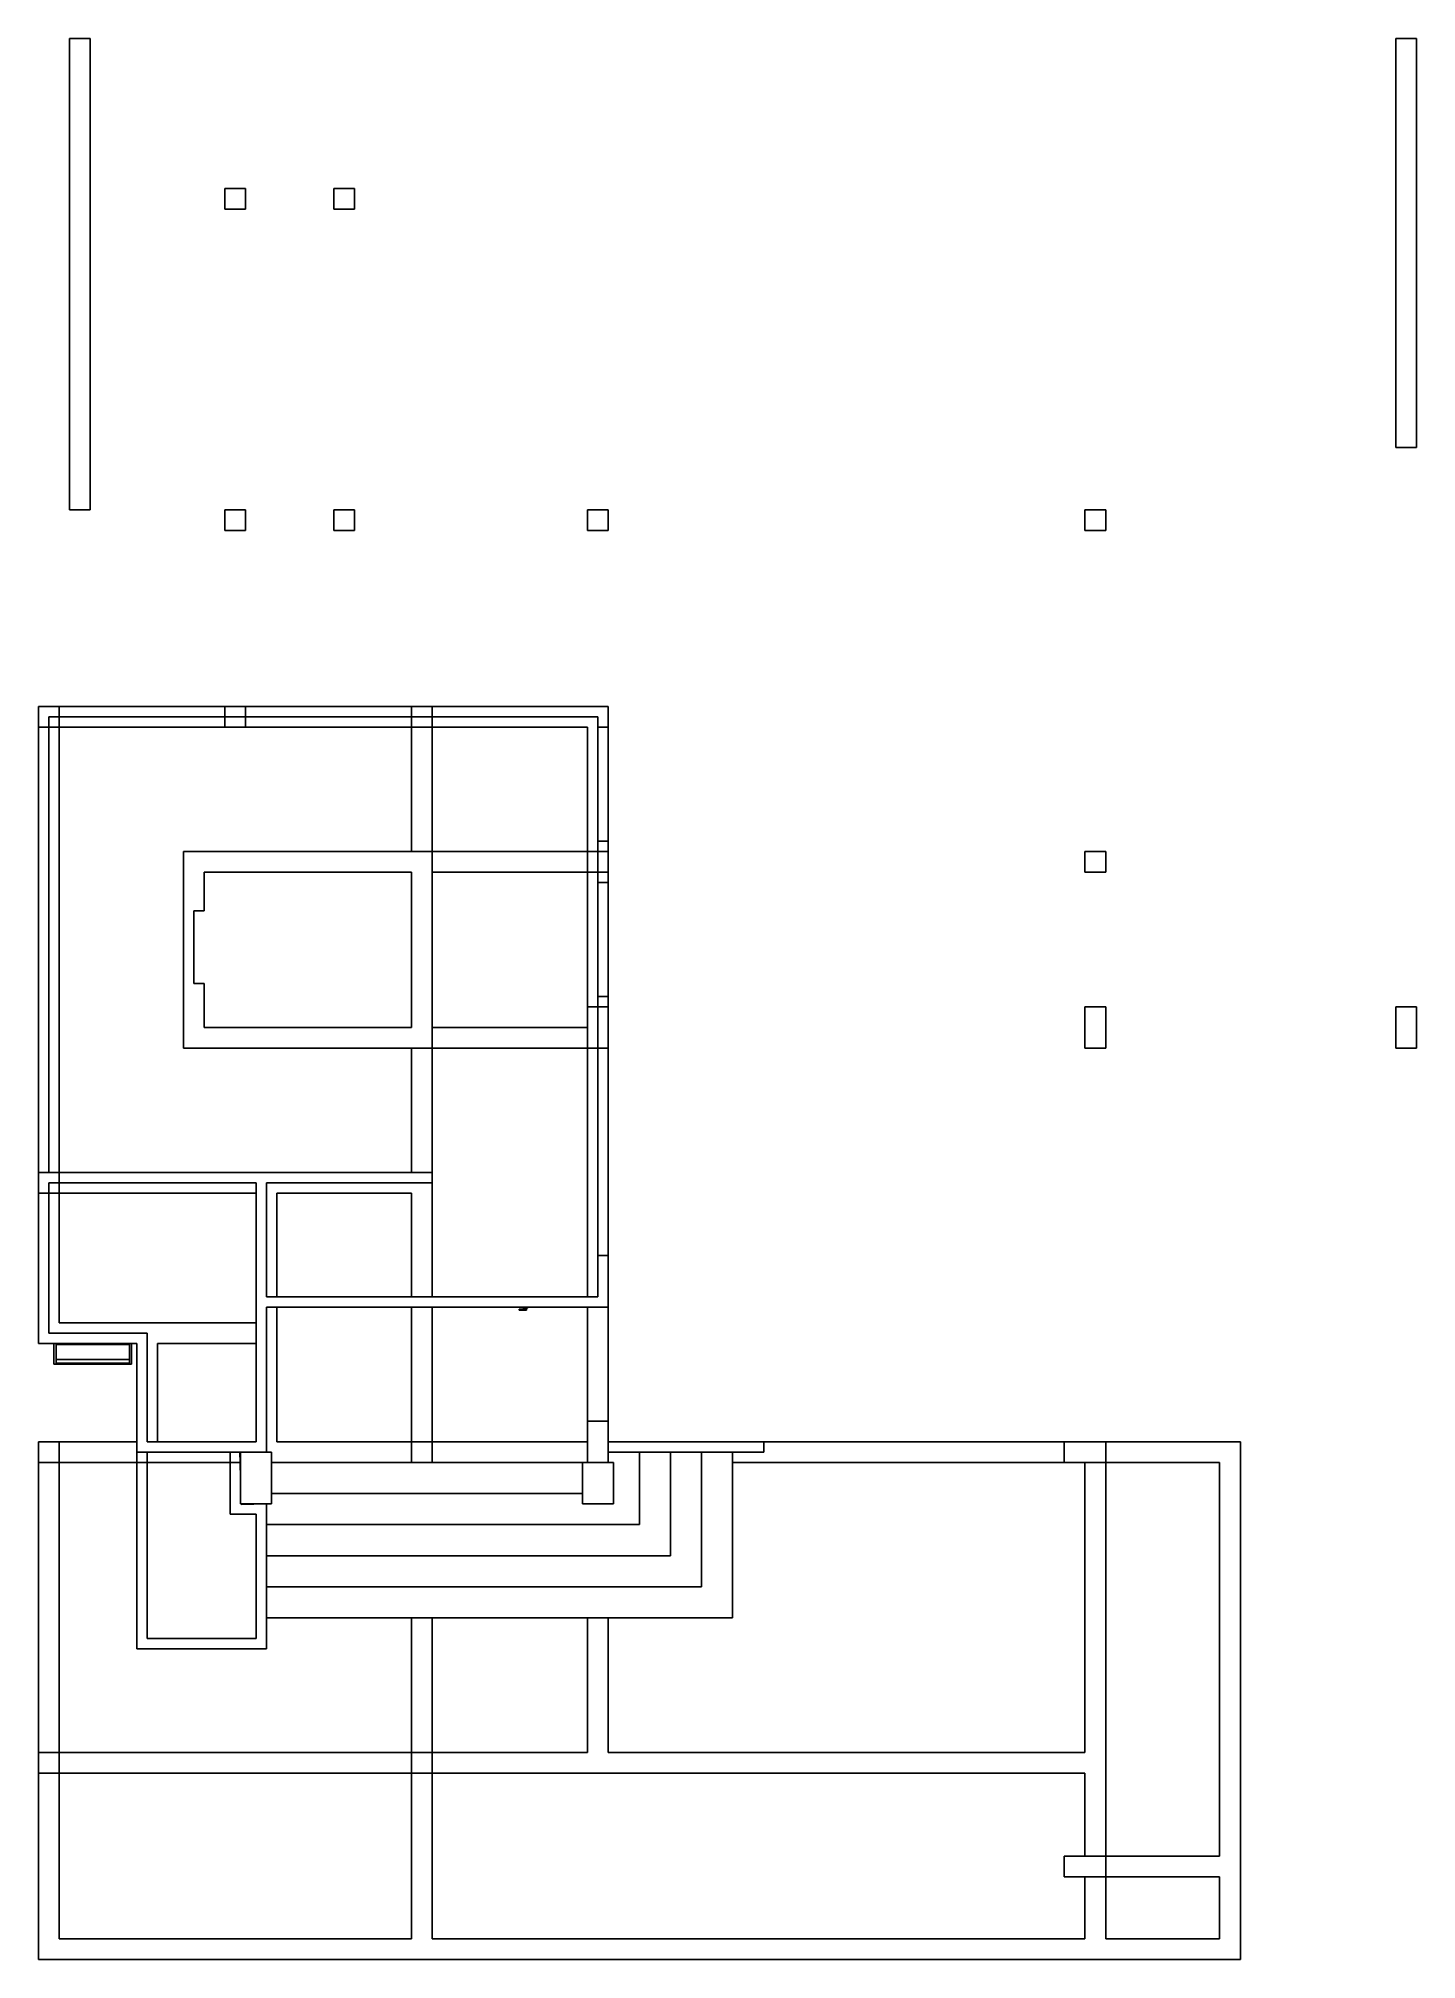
# Model space of a CAD drawing. Extents: x -7.2 to 6.1, y -9.5 to 9.1.
import ezdxf

# ---------------------------------------------------------------- set-up
doc = ezdxf.new("R2010")
doc.units = 0
doc.layers.get('0').update_dxf_attribs({"linetype": 'CONTINUOUS'})
doc.layers.add('SECTIONCUTEDGES', color=7, linetype='CONTINUOUS')

msp = doc.modelspace()

# ---------------------------------------------------------------- linework, layer by layer
for p, q in [((-5.362, 2.44), (-6.962, 2.44)), ((-6.962, 2.44), (-6.962, -1.86)), ((-3.562, 2.44), (-5.162, 2.44)), ((-3.562, 2.44), (-3.562, 1.24)), ((-3.362, 2.44), (-1.862, 2.44)), ((-3.362, 2.44), (-3.362, 1.24)), ((-1.862, 1.24), (-1.862, 2.44)), ((-1.862, 1.24), (-3.362, 1.24)), ((-1.862, 1.04), (-3.362, 1.04)), ((-1.862, 1.04), (-1.862, -0.26)), ((-1.862, -0.46), (-3.362, -0.46)), ((-3.562, -0.66), (-3.562, -1.86)), ((-3.362, -0.66), (-3.362, -1.86)), ((-1.862, -0.66), (-3.362, -0.66)), ((-1.862, -3.06), (-1.862, -0.66)), ((-3.362, -1.96), (-3.362, -3.06)), ((-6.962, -2.06), (-6.962, -3.31)), ((-6.962, -2.06), (-5.062, -2.06)), ((-4.862, -2.06), (-4.862, -3.06)), ((-4.862, -2.06), (-3.562, -2.06)), ((-3.562, -2.06), (-3.562, -3.06)), ((-6.962, -3.31), (-5.062, -3.31)), ((-4.862, -3.16), (-4.862, -4.46)), ((-3.562, -3.16), (-3.562, -4.46)), ((-3.362, -3.16), (-3.362, -4.46)), ((-2.472, -3.18), (-2.522, -3.18)), ((-2.522, -3.18), (-2.522, -3.19)), ((-2.452, -3.19), (-2.522, -3.19)), ((-2.482, -3.16), (-2.482, -3.17)), ((-2.482, -3.17), (-2.472, -3.17)), ((-2.472, -3.17), (-2.472, -3.18)), ((-2.452, -3.17), (-2.472, -3.17)), ((-2.452, -3.18), (-2.472, -3.18)), ((-2.442, -3.17), (-2.462, -3.17)), ((-2.452, -3.17), (-2.452, -3.18)), ((-2.452, -3.17), (-2.442, -3.17)), ((-2.452, -3.18), (-2.452, -3.19)), ((-2.442, -3.16), (-2.442, -3.17)), ((-1.862, -4.26), (-1.862, -3.16)), ((-1.662, -3.16), (-1.662, -4.26)), ((-7.012, -3.71), (-7.012, -3.51)), ((-6.282, -3.52), (-6.992, -3.52)), ((-6.992, -3.52), (-6.992, -3.665)), ((-6.282, -3.665), (-6.282, -3.52)), ((-6.262, -3.71), (-6.262, -3.51)), ((-6.012, -3.51), (-6.012, -4.46)), ((-6.012, -3.51), (-5.062, -3.51)), ((-6.262, -3.71), (-7.012, -3.71)), ((-6.992, -3.665), (-6.282, -3.665)), ((-6.992, -3.7), (-6.992, -3.665)), ((-6.992, -3.7), (-6.282, -3.7)), ((-6.282, -3.7), (-6.282, -3.665)), ((-6.962, -4.46), (-6.212, -4.46)), ((-6.212, -4.66), (-6.212, -4.56)), ((-6.112, -4.56), (-6.112, -4.66)), ((-5.312, -4.66), (-5.312, -4.56)), ((-5.215, -4.66), (-5.217, -4.56)), ((-4.862, -4.46), (-3.562, -4.46)), ((-3.362, -4.46), (-1.862, -4.46)), ((-0.162, -4.46), (-1.662, -4.46)), ((-1.662, -4.56), (-1.362, -4.56)), ((-1.362, -5.26), (-1.362, -4.56)), ((-1.362, -4.56), (-1.062, -4.56)), ((-1.062, -4.56), (-1.062, -5.56)), ((-1.062, -4.56), (-0.762, -4.56)), ((-0.762, -4.56), (-0.762, -5.86)), ((-0.762, -4.56), (-0.462, -4.56)), ((-0.462, -4.56), (-0.162, -4.56)), ((-0.462, -4.56), (-0.462, -4.66)), ((-0.162, -4.46), (2.738, -4.46)), ((-0.162, -4.56), (-0.162, -4.46)), ((3.138, -4.46), (4.438, -4.46)), ((4.438, -9.46), (4.438, -4.46)), ((-7.162, -7.46), (-7.162, -4.66)), ((-6.962, -4.66), (-6.212, -4.66)), ((-6.962, -4.66), (-6.962, -7.46)), ((-6.212, -4.66), (-6.212, -6.46)), ((-6.212, -4.66), (-6.112, -4.66)), ((-6.112, -4.66), (-6.112, -6.36)), ((-6.112, -4.66), (-5.312, -4.66)), ((-5.312, -5.16), (-5.312, -4.66)), ((-5.312, -4.66), (-5.215, -4.66)), ((-5.212, -4.81), (-5.215, -4.66)), ((-5.215, -4.66), (-5.212, -4.66)), ((-4.912, -4.66), (-3.562, -4.66)), ((-3.362, -4.66), (-1.912, -4.66)), ((2.738, -4.66), (-0.462, -4.66)), ((-0.462, -4.66), (-0.462, -6.16)), ((2.938, -7.46), (2.938, -4.66)), ((3.138, -4.66), (3.138, -8.46)), ((4.238, -4.66), (3.138, -4.66)), ((4.238, -8.46), (4.238, -4.66)), ((-4.912, -4.96), (-1.912, -4.96)), ((-5.062, -5.16), (-5.312, -5.16)), ((-4.962, -5.06), (-5.206, -5.065)), ((-5.206, -5.065), (-5.206, -5.06)), ((-5.062, -6.36), (-5.062, -5.16)), ((-4.962, -5.26), (-4.962, -5.06)), ((-1.362, -5.26), (-4.962, -5.26)), ((-4.962, -5.56), (-4.962, -5.26)), ((-4.962, -5.56), (-1.062, -5.56)), ((-4.962, -5.86), (-4.962, -5.56)), ((-4.962, -5.86), (-0.762, -5.86)), ((-4.962, -6.16), (-4.962, -5.86)), ((-4.962, -6.46), (-4.962, -6.16)), ((-4.962, -6.16), (-3.562, -6.16)), ((-3.562, -6.16), (-3.562, -7.46)), ((-3.562, -6.16), (-3.362, -6.16)), ((-3.362, -7.46), (-3.362, -6.16)), ((-3.362, -6.16), (-1.862, -6.16)), ((-1.862, -6.16), (-1.862, -7.46)), ((-1.862, -6.16), (-1.662, -6.16)), ((-1.662, -6.16), (-1.662, -7.46)), ((-1.662, -6.16), (-0.462, -6.16)), ((-6.212, -6.46), (-4.962, -6.46)), ((-6.112, -6.36), (-5.062, -6.36)), ((-3.562, -7.46), (-6.962, -7.46)), ((-3.362, -7.46), (-1.862, -7.46)), ((-1.662, -7.46), (2.938, -7.46)), ((-7.162, -9.46), (-7.162, -7.66)), ((-3.562, -7.66), (-6.962, -7.66)), ((-6.962, -7.66), (-6.962, -9.26)), ((-3.562, -9.26), (-3.562, -7.66)), ((-3.362, -9.26), (-3.362, -7.66)), ((2.938, -7.66), (-3.362, -7.66)), ((2.938, -8.46), (2.938, -7.66)), ((4.238, -8.46), (3.138, -8.46)), ((2.938, -9.26), (2.938, -8.66)), ((3.138, -9.26), (3.138, -8.66)), ((4.238, -8.66), (3.138, -8.66)), ((4.238, -9.26), (4.238, -8.66)), ((-6.962, -9.26), (-3.562, -9.26)), ((-3.362, -9.26), (2.938, -9.26)), ((3.138, -9.26), (4.238, -9.26)), ((-7.162, -9.46), (4.438, -9.46))]:
    msp.add_line(p, q)
at = {"layer": 'SECTIONCUTEDGES'}
for p, q in [((-6.862, 9.09), (-6.862, 4.54)), ((-6.662, 9.09), (-6.862, 9.09)), ((-6.662, 4.54), (-6.662, 9.09)), ((5.938, 9.09), (5.938, 5.14)), ((6.138, 9.09), (5.938, 9.09)), ((6.138, 5.14), (6.138, 9.09)), ((-5.362, 7.64), (-5.362, 7.44)), ((-5.162, 7.64), (-5.362, 7.64)), ((-5.162, 7.44), (-5.162, 7.64)), ((-4.312, 7.64), (-4.312, 7.44)), ((-4.112, 7.64), (-4.312, 7.64)), ((-4.112, 7.44), (-4.112, 7.64)), ((-5.362, 7.44), (-5.162, 7.44)), ((-4.312, 7.44), (-4.112, 7.44)), ((5.938, 5.14), (6.138, 5.14)), ((-6.862, 4.54), (-6.662, 4.54)), ((-5.362, 4.54), (-5.362, 4.34)), ((-5.162, 4.54), (-5.362, 4.54)), ((-5.162, 4.34), (-5.162, 4.54)), ((-4.312, 4.54), (-4.312, 4.34)), ((-4.112, 4.54), (-4.312, 4.54)), ((-4.112, 4.34), (-4.112, 4.54)), ((-1.862, 4.54), (-1.862, 4.34)), ((-1.662, 4.54), (-1.862, 4.54)), ((-1.662, 4.34), (-1.662, 4.54)), ((2.938, 4.54), (2.938, 4.34)), ((3.138, 4.54), (2.938, 4.54)), ((3.138, 4.34), (3.138, 4.54)), ((-5.362, 4.34), (-5.162, 4.34)), ((-4.312, 4.34), (-4.112, 4.34)), ((-1.862, 4.34), (-1.662, 4.34)), ((2.938, 4.34), (3.138, 4.34)), ((-7.162, 2.64), (-7.162, 2.44)), ((-6.962, 2.64), (-7.162, 2.64)), ((-6.962, 2.54), (-6.962, 2.64)), ((-5.362, 2.64), (-6.962, 2.64)), ((-5.162, 2.64), (-5.362, 2.64)), ((-5.362, 2.64), (-5.362, 2.54)), ((-5.162, 2.54), (-5.162, 2.64)), ((-3.562, 2.64), (-5.162, 2.64)), ((-3.362, 2.64), (-3.562, 2.64)), ((-3.562, 2.64), (-3.562, 2.54)), ((-3.362, 2.54), (-3.362, 2.64)), ((-1.662, 2.64), (-3.362, 2.64)), ((-1.662, 2.44), (-1.662, 2.64)), ((-7.162, 2.44), (-7.062, 2.44)), ((-7.162, 2.44), (-7.162, -1.86)), ((-7.062, 2.44), (-7.062, 2.54)), ((-7.062, 2.54), (-6.962, 2.54)), ((-7.062, 2.44), (-6.962, 2.44)), ((-7.062, -1.86), (-7.062, 2.44)), ((-6.962, 2.44), (-6.962, 2.54)), ((-6.962, 2.54), (-5.362, 2.54)), ((-5.362, 2.54), (-5.362, 2.44)), ((-5.362, 2.54), (-5.162, 2.54)), ((-5.362, 2.44), (-5.162, 2.44)), ((-5.162, 2.44), (-5.162, 2.54)), ((-5.162, 2.54), (-3.562, 2.54)), ((-3.562, 2.54), (-3.562, 2.44)), ((-3.562, 2.54), (-3.362, 2.54)), ((-3.562, 2.44), (-3.362, 2.44)), ((-3.362, 2.44), (-3.362, 2.54)), ((-3.362, 2.54), (-1.762, 2.54)), ((-1.762, 2.54), (-1.762, 2.44)), ((-1.762, 2.44), (-1.662, 2.44)), ((-1.762, 2.44), (-1.762, 2.34)), ((-1.662, 2.44), (-1.662, 1.34)), ((-1.762, 1.44), (-1.762, 2.34)), ((-1.762, 1.44), (-1.762, 1.34)), ((-1.662, 1.34), (-1.762, 1.34)), ((-1.762, 1.34), (-1.762, 1.24)), ((-1.662, 1.24), (-1.662, 1.34)), ((-5.762, 1.24), (-5.762, -0.66)), ((-3.562, 1.24), (-5.762, 1.24)), ((-3.362, 1.24), (-3.562, 1.24)), ((-3.362, 1.04), (-3.362, 1.24)), ((-1.862, 1.24), (-1.862, 1.04)), ((-1.762, 1.24), (-1.862, 1.24)), ((-1.662, 1.24), (-1.762, 1.24)), ((-1.762, 1.24), (-1.762, 1.04)), ((-1.662, 1.04), (-1.662, 1.24)), ((2.938, 1.24), (2.938, 1.04)), ((3.138, 1.24), (2.938, 1.24)), ((3.138, 1.04), (3.138, 1.24)), ((-5.562, 1.04), (-3.562, 1.04)), ((-5.562, 0.665), (-5.562, 1.04)), ((-3.562, -0.46), (-3.562, 1.04)), ((-3.362, 0.84), (-3.362, 1.04)), ((-1.862, 1.04), (-1.762, 1.04)), ((-1.762, 1.04), (-1.662, 1.04)), ((-1.762, 1.04), (-1.762, 0.94)), ((-1.762, 0.94), (-1.662, 0.94)), ((-1.762, 0.94), (-1.762, 0.84)), ((-1.662, 0.94), (-1.662, 1.04)), ((-1.662, 0.94), (-1.662, -0.16)), ((2.938, 1.04), (3.138, 1.04)), ((-3.362, -0.26), (-3.362, 0.84)), ((-1.762, -0.06), (-1.762, 0.84)), ((-5.662, -0.035), (-5.662, 0.665)), ((-5.662, 0.665), (-5.562, 0.665)), ((-5.562, -0.035), (-5.662, -0.035)), ((-5.562, -0.46), (-5.562, -0.035)), ((-1.762, -0.06), (-1.762, -0.16)), ((-1.662, -0.16), (-1.762, -0.16)), ((-1.762, -0.16), (-1.762, -0.26)), ((-1.662, -0.26), (-1.662, -0.16)), ((-3.362, -0.46), (-3.362, -0.26)), ((-1.862, -0.26), (-1.862, -0.46)), ((-1.762, -0.26), (-1.862, -0.26)), ((-1.662, -0.26), (-1.762, -0.26)), ((-1.762, -0.26), (-1.762, -0.66)), ((-1.662, -0.66), (-1.662, -0.26)), ((2.938, -0.26), (2.938, -0.66)), ((3.138, -0.26), (2.938, -0.26)), ((3.138, -0.66), (3.138, -0.26)), ((5.938, -0.26), (5.938, -0.66)), ((6.138, -0.26), (5.938, -0.26)), ((6.138, -0.66), (6.138, -0.26)), ((-3.562, -0.46), (-5.562, -0.46)), ((-3.362, -0.66), (-3.362, -0.46)), ((-1.862, -0.46), (-1.862, -0.66)), ((-5.762, -0.66), (-3.562, -0.66)), ((-3.562, -0.66), (-3.362, -0.66)), ((-1.862, -0.66), (-1.762, -0.66)), ((-1.762, -0.66), (-1.662, -0.66)), ((-1.762, -0.66), (-1.762, -0.76)), ((-1.662, -0.66), (-1.662, -2.66)), ((2.938, -0.66), (3.138, -0.66)), ((5.938, -0.66), (6.138, -0.66)), ((-1.762, -2.56), (-1.762, -0.76)), ((-7.162, -1.86), (-7.162, -2.06)), ((-7.062, -1.86), (-7.162, -1.86)), ((-6.962, -1.86), (-7.062, -1.86)), ((-7.062, -2.06), (-7.062, -1.96)), ((-7.062, -1.96), (-6.962, -1.96)), ((-6.962, -1.96), (-6.962, -1.86)), ((-3.562, -1.86), (-6.962, -1.86)), ((-6.962, -1.96), (-5.062, -1.96)), ((-6.962, -2.06), (-6.962, -1.96)), ((-5.062, -1.96), (-5.062, -2.06)), ((-4.962, -3.06), (-4.962, -1.96)), ((-4.962, -1.96), (-3.362, -1.96)), ((-3.362, -1.86), (-3.562, -1.86)), ((-3.362, -1.96), (-3.362, -1.86)), ((-7.162, -2.06), (-7.062, -2.06)), ((-7.162, -2.06), (-7.162, -3.51)), ((-7.062, -2.06), (-6.962, -2.06)), ((-7.062, -3.41), (-7.062, -2.06)), ((-5.062, -2.06), (-5.062, -3.31)), ((-1.762, -2.56), (-1.762, -2.66)), ((-1.762, -2.66), (-1.762, -3.06)), ((-1.662, -2.66), (-1.762, -2.66)), ((-1.662, -3.16), (-1.662, -2.66)), ((-4.862, -3.06), (-4.962, -3.06)), ((-3.562, -3.06), (-4.862, -3.06)), ((-3.362, -3.06), (-3.562, -3.06)), ((-3.262, -3.06), (-3.362, -3.06)), ((-3.262, -3.06), (-1.862, -3.06)), ((-1.762, -3.06), (-1.862, -3.06)), ((-5.062, -3.31), (-5.062, -3.51)), ((-4.962, -4.56), (-4.962, -3.16)), ((-4.962, -3.16), (-4.862, -3.16)), ((-4.862, -3.16), (-3.562, -3.16)), ((-3.562, -3.16), (-3.362, -3.16)), ((-3.212, -3.16), (-3.362, -3.16)), ((-3.212, -3.16), (-3.207, -3.16)), ((-2.482, -3.16), (-3.207, -3.16)), ((-2.482, -3.16), (-2.442, -3.16)), ((-2.442, -3.16), (-2.417, -3.16)), ((-2.417, -3.16), (-2.412, -3.16)), ((-1.862, -3.16), (-2.412, -3.16)), ((-1.862, -3.16), (-1.662, -3.16)), ((-7.162, -3.51), (-7.012, -3.51)), ((-7.062, -3.41), (-6.212, -3.41)), ((-7.012, -3.51), (-6.262, -3.51)), ((-6.262, -3.51), (-6.212, -3.51)), ((-6.112, -3.41), (-6.212, -3.41)), ((-6.212, -3.51), (-6.212, -4.46)), ((-6.112, -4.46), (-6.112, -3.41)), ((-5.062, -3.51), (-5.062, -4.46)), ((-1.662, -4.26), (-1.862, -4.26)), ((-1.862, -4.26), (-1.862, -4.46)), ((-1.662, -4.46), (-1.662, -4.26)), ((-7.162, -4.46), (-7.162, -4.66)), ((-6.962, -4.46), (-7.162, -4.46)), ((-6.962, -4.66), (-6.962, -4.46)), ((-6.212, -4.46), (-6.212, -4.56)), ((-6.212, -4.56), (-6.112, -4.56)), ((-6.012, -4.46), (-6.112, -4.46)), ((-6.112, -4.56), (-5.312, -4.56)), ((-5.062, -4.46), (-6.012, -4.46)), ((-5.312, -4.56), (-5.217, -4.56)), ((-5.217, -4.56), (-5.212, -4.56)), ((-5.212, -4.56), (-5.212, -4.66)), ((-4.962, -4.56), (-5.212, -4.56)), ((-4.912, -4.56), (-4.962, -4.56)), ((-4.912, -4.66), (-4.912, -4.56)), ((-3.562, -4.46), (-3.562, -4.66)), ((-3.362, -4.46), (-3.562, -4.46)), ((-3.362, -4.66), (-3.362, -4.46)), ((-1.862, -4.46), (-1.862, -4.66)), ((-1.662, -4.56), (-1.662, -4.46)), ((-1.662, -4.66), (-1.662, -4.56)), ((2.738, -4.46), (2.738, -4.66)), ((3.138, -4.46), (2.738, -4.46)), ((3.138, -4.66), (3.138, -4.46)), ((-7.162, -4.66), (-6.962, -4.66)), ((-5.212, -4.66), (-5.212, -4.81)), ((-5.212, -4.81), (-5.212, -5.06)), ((-4.912, -4.96), (-4.912, -4.66)), ((-3.562, -4.66), (-3.362, -4.66)), ((-1.912, -4.66), (-1.912, -4.96)), ((-1.862, -4.66), (-1.912, -4.66)), ((-1.862, -4.66), (-1.662, -4.66)), ((-1.612, -4.66), (-1.662, -4.66)), ((-1.612, -5.06), (-1.612, -4.66)), ((2.738, -4.66), (2.938, -4.66)), ((2.938, -4.66), (3.138, -4.66)), ((-4.912, -5.06), (-4.912, -4.96)), ((-1.912, -4.96), (-1.912, -5.06)), ((-5.212, -5.06), (-5.206, -5.06)), ((-5.206, -5.06), (-4.962, -5.06)), ((-4.962, -5.06), (-4.912, -5.06)), ((-1.912, -5.06), (-1.612, -5.06)), ((-7.162, -7.46), (-7.162, -7.66)), ((-6.962, -7.46), (-7.162, -7.46)), ((-6.962, -7.66), (-6.962, -7.46)), ((-3.562, -7.46), (-3.562, -7.66)), ((-3.362, -7.46), (-3.562, -7.46)), ((-3.362, -7.66), (-3.362, -7.46)), ((-7.162, -7.66), (-6.962, -7.66)), ((-3.562, -7.66), (-3.362, -7.66)), ((2.738, -8.46), (2.738, -8.66)), ((2.938, -8.46), (2.738, -8.46)), ((3.138, -8.46), (2.938, -8.46)), ((3.138, -8.66), (3.138, -8.46)), ((2.738, -8.66), (2.938, -8.66)), ((2.938, -8.66), (3.138, -8.66))]:
    msp.add_line(p, q, dxfattribs=at)

doc.saveas('drawing.dxf')
